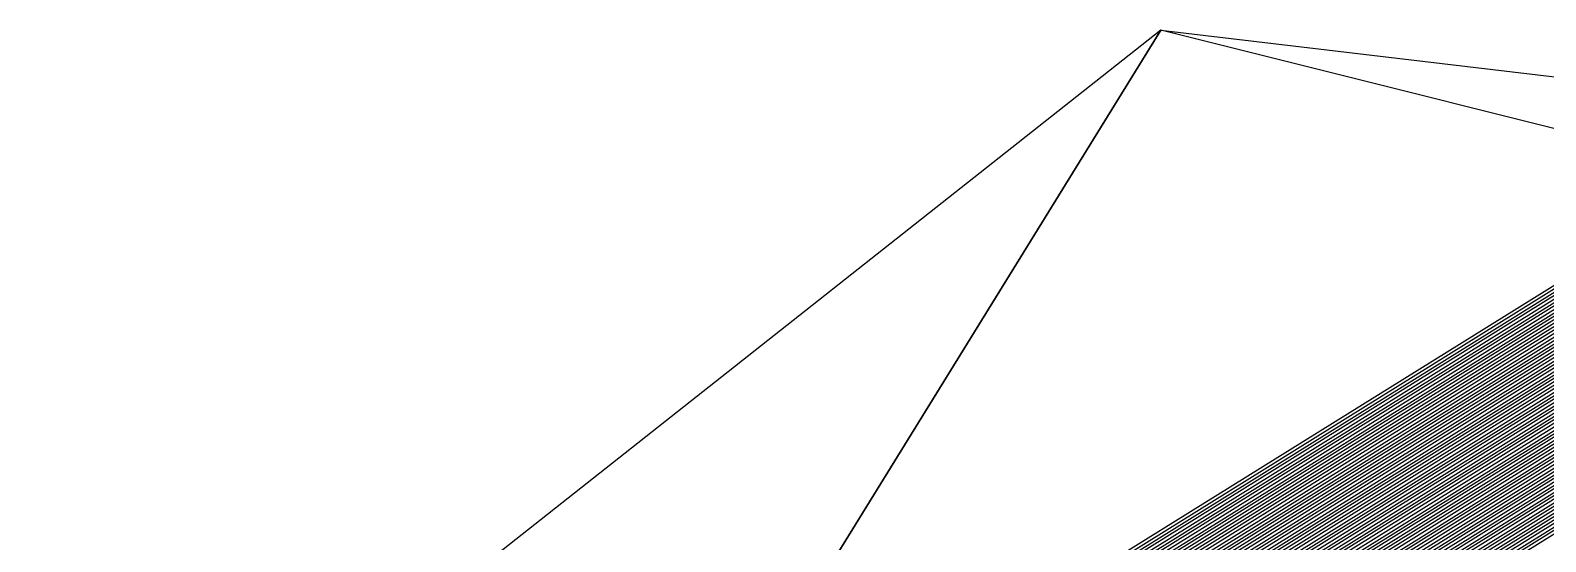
# Model space of a CAD drawing. Extents: x 7084 to 11035, y 13750 to 16729.
# Drawn here: x 8018.1 to 8401.7, y 16599.9 to 16729.4 of the extents above; entities that cross this region are included whole.
import ezdxf

# ---------------------------------------------------------------- set-up
doc = ezdxf.new("R2010")
doc.units = 0
doc.layers.add('Default', color=7, linetype='Continuous')

msp = doc.modelspace()

# ---------------------------------------------------------------- linework, layer by layer
at = {"layer": 'Default'}
for points in [[(7337.64, 15006.93), (7283.26, 15919.55), (7615.55, 16185.48), (7537.01, 15677.8), (7524.93, 15641.53), (7283.26, 15919.55), (7337.64, 15006.93), (7458.47, 15284.95), (7524.93, 15641.53), (7283.26, 15919.55), (7537.01, 15677.8), (7615.55, 16185.48), (7820.97, 16191.52), (7615.55, 16185.48), (8177.42, 16523.93), (8062.63, 16324.49), (7820.97, 16191.52), (8177.42, 16523.93), (8304.3, 16729.42), (10497.4, 16469.54)], [(8449.3, 16693.16), (8304.3, 16729.42), (7615.55, 16185.48), (8177.42, 16523.93), (8062.63, 16324.49)], [(8449.3, 16693.16), (8304.3, 16729.42), (8177.42, 16523.93), (7820.97, 16191.52)], [(7459.33, 15285.34), (7525.66, 15641.24), (7537.72, 15677.43), (7537.9, 15678.15), (7616.29, 16184.85), (7821.31, 16190.89), (7821.76, 16191.31), (8062.96, 16324.02), (8063.15, 16324.18), (8177.72, 16523.24), (8449.07, 16692.15)], [(7460.18, 15285.72), (7526.38, 15640.94), (7538.42, 15677.06), (7538.79, 15678.5), (7617.02, 16184.23), (7821.65, 16190.25), (7822.55, 16191.1), (8063.29, 16323.55), (8063.67, 16323.88), (8178.02, 16522.56), (8448.85, 16691.13)], [(8177.42, 16523.93), (8449.3, 16693.16)], [(7086.93, 14511.07), (7087.04, 14513.38), (7338.84, 15005.16), (7339.49, 15006.62), (7459.39, 15282.5), (7460.51, 15283.81), (7461.78, 15285.15), (7461.89, 15286.5), (7527.84, 15640.34), (7539.83, 15676.33), (7540.56, 15679.21), (7618.49, 16182.99), (7822.33, 16188.98), (7824.13, 16190.67), (8063.94, 16322.62), (8064.71, 16323.27), (8178.62, 16521.18), (8448.4, 16689.11)], [(8448.62, 16690.12), (8178.32, 16521.87), (8064.19, 16323.57), (8063.61, 16323.08), (7823.34, 16190.89), (7821.99, 16189.62), (7617.76, 16183.61), (7539.67, 15678.86), (7539.12, 15676.69), (7527.11, 15640.64), (7461.04, 15286.11)], [(7824.93, 16190.46), (8064.27, 16322.15), (8065.23, 16322.96), (8178.91, 16520.49), (8448.17, 16688.09)], [(7339.74, 15003.84), (7340.88, 15006.39), (7460.09, 15280.67), (7462.04, 15282.95), (7464.25, 15285.31), (7464.46, 15287.66), (7530.02, 15639.45), (7541.94, 15675.22), (7543.22, 15680.27), (7620.7, 16181.12), (7823.35, 16187.08), (7826.51, 16190.04), (8064.92, 16321.21), (8066.26, 16322.36), (8179.51, 16519.12), (8447.72, 16686.07)], [(8447.95, 16687.08), (8179.21, 16519.81), (8065.75, 16322.66), (8064.59, 16321.68), (7825.72, 16190.25), (7823.01, 16187.71), (7619.96, 16181.74), (7542.33, 15679.92), (7541.24, 15675.59), (7529.29, 15639.75), (7463.6, 15287.27)], [(7465.31, 15288.05), (7530.75, 15639.15), (7542.64, 15674.86), (7544.1, 15680.62), (7621.44, 16180.49), (7823.69, 16186.44), (7827.3, 16189.83), (8065.25, 16320.74), (8066.78, 16322.05), (8179.81, 16518.43), (8447.5, 16685.05)], [(8447.27, 16684.04), (8180.11, 16517.74), (8067.3, 16321.75), (8065.57, 16320.28), (7828.09, 16189.61), (7824.03, 16185.81), (7622.17, 16179.87)], [(8446.82, 16682.01), (8180.7, 16516.37), (8068.34, 16321.14), (8066.23, 16319.34), (7829.68, 16189.19), (7824.71, 16184.54), (7623.64, 16178.62), (7546.76, 15681.68), (7544.75, 15673.75), (7532.93, 15638.26), (7467.88, 15289.21), (7467.56, 15285.51), (7464.07, 15281.81), (7461.01, 15278.22), (7342.73, 15006.08), (7340.94, 15002.07), (7092.56, 14516.96), (7092.24, 14510.61), (7447.07, 14185.24), (7449.39, 14181.54), (7733.26, 14104.63), (7744.35, 14112.87)], [(8446.37, 16679.99), (8181.3, 16514.99), (8069.38, 16320.53), (8066.88, 16318.41), (7831.26, 16188.77), (7825.39, 16183.27), (7625.11, 16177.38), (7548.53, 15682.39), (7546.16, 15673.02), (7534.38, 15637.66), (7469.58, 15289.99), (7469.21, 15285.62), (7465.09, 15281.24), (7461.47, 15277), (7343.66, 15005.93), (7341.54, 15001.18), (7094.13, 14517.98), (7093.76, 14510.48), (7447.19, 14186.38), (7449.94, 14182.01), (7732.69, 14105.41)], [(8447.05, 16683.03), (8180.4, 16517.05), (8067.82, 16321.44), (8065.9, 16319.81), (7828.88, 16189.4), (7824.37, 16185.17), (7622.91, 16179.25), (7545.88, 15681.33), (7544.05, 15674.12), (7532.2, 15638.55), (7467.02, 15288.83)], [(8446.6, 16681), (8181, 16515.68), (8068.86, 16320.83), (8066.55, 16318.87), (7830.47, 16188.98), (7825.05, 16183.9)], [(7732.12, 14106.18), (7450.49, 14182.49), (7447.32, 14187.53), (7095.28, 14510.35), (7095.71, 14519), (7342.14, 15000.3), (7344.59, 15005.78), (7461.93, 15275.77), (7466.11, 15280.67), (7470.86, 15285.72), (7471.29, 15290.77), (7535.84, 15637.06), (7547.57, 15672.28), (7550.31, 15683.09), (7626.58, 16176.13), (7826.07, 16182), (7832.84, 16188.34), (8067.53, 16317.47), (8070.42, 16319.92), (8181.89, 16513.61), (8445.93, 16677.96)], [(8446.15, 16678.97), (8181.6, 16514.3), (8069.9, 16320.23), (8067.21, 16317.94), (7832.05, 16188.55), (7825.73, 16182.63), (7625.85, 16176.75), (7549.42, 15682.74), (7546.87, 15672.65), (7535.11, 15637.36), (7470.44, 15290.38)], [(7472.15, 15291.15), (7536.56, 15636.77), (7548.27, 15671.91), (7551.19, 15683.45), (7627.32, 16175.51), (7826.41, 16181.36), (7833.63, 16188.13), (8067.86, 16317), (8070.93, 16319.62), (8182.19, 16512.93), (8445.7, 16676.95)], [(7473, 15291.54), (7537.29, 15636.47), (7548.98, 15671.55), (7552.08, 15683.8), (7628.05, 16174.88), (7826.75, 16180.73), (7834.42, 16187.92), (8068.19, 16316.54), (8071.45, 16319.31), (8182.49, 16512.24), (8445.48, 16675.93)], [(8445.03, 16673.91), (8183.09, 16510.86), (8072.49, 16318.7), (8068.84, 16315.6), (7836.01, 16187.49), (7827.43, 16179.46), (7629.52, 16173.64), (7553.85, 15684.51), (7550.39, 15670.81), (7538.74, 15635.87), (7474.71, 15292.32)], [(8444.8, 16672.89), (8183.39, 16510.18), (8073.01, 16318.4), (8069.17, 16315.13), (7836.8, 16187.28), (7827.77, 16178.83), (7630.26, 16173.01), (7554.74, 15684.86), (7551.09, 15670.44), (7539.47, 15635.58), (7475.57, 15292.7)], [(8444.58, 16671.88), (8183.68, 16509.49), (8073.53, 16318.1), (8069.5, 16314.66), (7837.59, 16187.07), (7828.11, 16178.19), (7630.99, 16172.39), (7555.62, 15685.21), (7551.79, 15670.08), (7540.2, 15635.28), (7476.42, 15293.09)], [(8445.25, 16674.92), (8182.79, 16511.55), (8071.97, 16319.01), (8068.52, 16316.07), (7835.22, 16187.71), (7827.09, 16180.1), (7628.79, 16174.26), (7552.97, 15684.15)], [(7477.28, 15293.48), (7540.92, 15634.98), (7552.5, 15669.71), (7556.51, 15685.56), (7631.73, 16171.77), (7828.45, 16177.56), (7838.38, 16186.86), (8069.82, 16314.2), (8074.05, 16317.79), (8183.98, 16508.8), (8444.35, 16670.87)], [(8443.9, 16668.84), (8184.58, 16507.42), (8075.09, 16317.18), (8070.48, 16313.26), (7839.96, 16186.43), (7829.13, 16176.29), (7633.2, 16170.52), (7558.28, 15686.27), (7553.9, 15668.97), (7542.38, 15634.38), (7478.99, 15294.26)], [(8444.13, 16669.85), (8184.28, 16508.11)], [(7345.43, 14995.44), (7349.68, 15004.93), (7464.47, 15269.05), (7471.71, 15277.54), (7479.95, 15286.29), (7480.7, 15295.03), (7543.83, 15633.79), (7555.31, 15668.24), (7560.06, 15686.98), (7634.67, 16169.27), (7829.81, 16175.02), (7841.55, 16186.01), (8071.13, 16312.33), (8076.12, 16316.57), (8185.17, 16506.05), (8443.45, 16666.81)], [(8443.23, 16665.8), (8185.47, 16505.36), (8076.64, 16316.27), (8071.46, 16311.86), (7842.34, 16185.8), (7830.15, 16174.38), (7635.4, 16168.65), (7560.94, 15687.33), (7556.02, 15667.87), (7544.56, 15633.49), (7481.55, 15295.42), (7480.78, 15286.34), (7472.22, 15277.26)], [(7479.84, 15294.64), (7543.11, 15634.09), (7554.61, 15668.61), (7559.17, 15686.62), (7633.93, 16169.9), (7829.47, 16175.65), (7840.76, 16186.22), (8070.8, 16312.79), (8075.6, 16316.88), (8184.88, 16506.74), (8443.68, 16667.83)], [(8443, 16664.79), (8185.77, 16504.67), (8077.16, 16315.97), (8071.78, 16311.39), (7843.13, 16185.59), (7830.49, 16173.75), (7636.14, 16168.03), (7561.83, 15687.68), (7556.72, 15667.5), (7545.29, 15633.19), (7482.41, 15295.81), (7481.6, 15286.39)], [(8442.55, 16662.76), (8186.37, 16503.3), (8078.2, 16315.36), (8072.44, 16310.46), (7844.71, 16185.16), (7831.17, 16172.48), (7637.61, 16166.78), (7563.6, 15688.39), (7558.13, 15666.77), (7546.74, 15632.6), (7484.12, 15296.58), (7483.25, 15286.49), (7473.75, 15276.4), (7465.39, 15266.6), (7351.53, 15004.62), (7346.63, 14993.67), (7107.53, 14526.66), (7106.66, 14509.37), (7448.25, 14196.13), (7454.58, 14186.04), (7727.85, 14112.01)], [(7109.1, 14527.69), (7347.23, 14992.78), (7352.46, 15004.47), (7465.85, 15265.38), (7474.77, 15275.83), (7484.91, 15286.59), (7485.83, 15297.36), (7548.2, 15632), (7559.54, 15666.03), (7565.37, 15689.1), (7639.08, 16165.54), (7831.86, 16171.21), (7846.3, 16184.74), (8073.09, 16309.52), (8079.24, 16314.75), (8186.96, 16501.92), (8442.1, 16660.73)], [(8442.78, 16663.77), (8186.07, 16503.98), (8077.68, 16315.66), (8072.11, 16310.92), (7843.92, 16185.37), (7830.83, 16173.11), (7636.88, 16167.41), (7562.71, 15688.04), (7557.42, 15667.13), (7546.01, 15632.89), (7483.26, 15296.19)], [(7484.97, 15296.97), (7547.47, 15632.3), (7558.83, 15666.4), (7564.49, 15688.74), (7638.35, 16166.16), (7831.51, 16171.84), (7845.51, 16184.95), (8072.76, 16309.99), (8078.72, 16315.05), (8186.66, 16502.61), (8442.33, 16661.75)], [(7448.49, 14198.43), (7109.7, 14509.1), (7110.68, 14528.71), (7347.83, 14991.9), (7353.38, 15004.31), (7466.32, 15264.15), (7475.78, 15275.26), (7486.56, 15286.7), (7487.54, 15298.13), (7549.65, 15631.4), (7560.94, 15665.3), (7567.15, 15689.8), (7640.55, 16164.29), (7832.54, 16169.94), (7847.88, 16184.31), (8073.74, 16308.59), (8080.27, 16314.14), (8187.56, 16500.55), (8441.65, 16658.71)], [(7488.39, 15298.52), (7550.38, 15631.11), (7561.65, 15664.93), (7568.03, 15690.16), (7641.29, 16163.67), (7832.88, 16169.3), (7848.67, 16184.1), (8074.07, 16308.12), (8080.79, 16313.84), (8187.86, 16499.86), (8441.43, 16657.69)], [(8441.21, 16656.68), (8188.15, 16499.17), (8081.31, 16313.53), (8074.4, 16307.65), (7849.46, 16183.89), (7833.22, 16168.67), (7642.02, 16163.04), (7568.92, 15690.51), (7562.35, 15664.56), (7551.1, 15630.81), (7489.25, 15298.91)], [(8441.88, 16659.72), (8187.26, 16501.23), (8079.75, 16314.44), (8073.42, 16309.05), (7847.09, 16184.53), (7832.2, 16170.57), (7639.82, 16164.91), (7566.26, 15689.45)], [(8440.53, 16653.64), (8189.05, 16497.11), (8082.87, 16312.62), (8075.38, 16306.25), (7851.84, 16183.25), (7834.24, 16166.76), (7644.23, 16161.17), (7571.58, 15691.57), (7564.46, 15663.46), (7553.28, 15629.91), (7491.81, 15300.07), (7490.69, 15286.96), (7478.33, 15273.84)], [(7490.1, 15299.3), (7551.83, 15630.51), (7563.05, 15664.19), (7569.8, 15690.86), (7642.76, 16162.42), (7833.56, 16168.03), (7850.25, 16183.68), (8074.72, 16307.18), (8081.83, 16313.23), (8188.45, 16498.48), (8440.98, 16655.67)], [(7490.96, 15299.69), (7552.56, 15630.21), (7563.76, 15663.83), (7570.69, 15691.21), (7643.49, 16161.8), (7833.9, 16167.4), (7851.05, 16183.47), (8075.05, 16306.71), (8082.35, 16312.92), (8188.75, 16497.79), (8440.76, 16654.65)], [(8163.44, 14024.02), (8116.66, 14042.59), (7766.78, 14148.15), (7724.44, 14116.67), (7457.86, 14188.89), (7448.99, 14203.02), (7115.77, 14508.58), (7116.98, 14532.8), (7350.23, 14988.36), (7357.09, 15003.7), (7468.16, 15259.26), (7479.86, 15272.98), (7493.17, 15287.11), (7494.38, 15301.24), (7555.47, 15629.02), (7566.57, 15662.36), (7574.24, 15692.63), (7646.43, 16159.3), (7835.26, 16164.86), (7854.21, 16182.62), (8076.36, 16304.84), (8084.42, 16311.71), (8189.94, 16495.04), (8439.86, 16650.6)], [(7357.55, 15003.62), (7468.39, 15258.65), (7480.37, 15272.7), (7493.99, 15287.16), (7495.23, 15301.62), (7556.19, 15628.72), (7567.28, 15661.99), (7575.12, 15692.98), (7647.17, 16158.68), (7835.6, 16164.22), (7855, 16182.41), (8076.68, 16304.38), (8084.94, 16311.4), (8190.24, 16494.35), (8439.63, 16649.59)], [(7492.34, 15287.06), (7493.52, 15300.85), (7554.74, 15629.32), (7565.87, 15662.72), (7573.35, 15692.27), (7645.7, 16159.93), (7834.92, 16165.49), (7853.42, 16182.83), (8076.03, 16305.31), (8083.91, 16312.01), (8189.64, 16495.73), (8440.08, 16651.61)], [(8440.31, 16652.63), (8189.35, 16496.42), (8083.39, 16312.31), (8075.7, 16305.78), (7852.63, 16183.04), (7834.58, 16166.13), (7644.96, 16160.55), (7572.46, 15691.92), (7565.17, 15663.09), (7554.01, 15629.62), (7492.67, 15300.46)], [(8438.73, 16645.54), (8191.43, 16491.6), (8087.02, 16310.18), (8077.99, 16302.51), (7858.17, 16181.56), (7836.96, 16161.69), (7650.11, 16156.19), (7578.67, 15694.39), (7570.09, 15660.52), (7559.1, 15627.53), (7498.65, 15303.18), (7497.3, 15287.37), (7482.4, 15271.56), (7469.31, 15256.2), (7359.4, 15003.31), (7351.73, 14986.15), (7120.92, 14535.35), (7119.56, 14508.25), (7449.3, 14205.88)], [(8438.96, 16646.55), (8191.14, 16492.29), (8086.5, 16310.49), (8077.67, 16302.97), (7857.38, 16181.77), (7836.62, 16162.32), (7649.37, 16156.81), (7577.78, 15694.04), (7569.39, 15660.88), (7558.37, 15627.83), (7497.8, 15302.79)], [(7557.65, 15628.13), (7568.68, 15661.25), (7576.89, 15693.69), (7648.64, 16157.43), (7836.28, 16162.95), (7856.59, 16181.98), (8077.34, 16303.44), (8085.98, 16310.79), (8190.84, 16492.98), (8439.18, 16647.56)], [(8439.41, 16648.57), (8190.54, 16493.67), (8085.46, 16311.1), (8077.01, 16303.91), (7855.8, 16182.2), (7835.94, 16163.59), (7647.9, 16158.06)], [(7352.33, 14985.27), (7360.33, 15003.16), (7469.78, 15254.98), (7483.42, 15270.99), (7498.95, 15287.47), (7500.36, 15303.95), (7560.56, 15626.94), (7571.5, 15659.78), (7580.44, 15695.1), (7651.58, 16154.94), (7837.64, 16160.42), (7859.75, 16181.14), (8078.65, 16301.57), (8088.06, 16309.58), (8192.03, 16490.23), (8438.28, 16643.51)], [(8437.83, 16641.48), (8192.63, 16488.85), (8089.09, 16308.97), (8079.3, 16300.63), (7861.34, 16180.71), (7838.32, 16159.15), (7653.05, 16153.7), (7582.21, 15695.81), (7572.91, 15659.05), (7562.01, 15626.34), (7502.07, 15304.73), (7500.6, 15287.57), (7484.44, 15270.42)], [(8438.51, 16644.52), (8191.73, 16490.92), (8087.54, 16309.88), (8078.32, 16302.04), (7858.96, 16181.35), (7837.3, 16161.05), (7650.84, 16155.56), (7579.55, 15694.75), (7570.8, 15660.15), (7559.83, 15627.23), (7499.51, 15303.56)], [(8438.06, 16642.5), (8192.33, 16489.54), (8088.57, 16309.27), (8078.97, 16301.1), (7860.54, 16180.92), (7837.98, 16159.78), (7652.32, 16154.32), (7581.33, 15695.45), (7572.2, 15659.41), (7561.28, 15626.64), (7501.21, 15304.34)], [(8437.61, 16640.47), (8192.92, 16488.16), (8089.61, 16308.66), (8079.63, 16300.17), (7862.13, 16180.5), (7838.66, 16158.51), (7653.79, 16153.07), (7583.1, 15696.16), (7573.61, 15658.68), (7562.74, 15626.04), (7502.92, 15305.11)], [(7503.78, 15305.5), (7563.46, 15625.74), (7574.32, 15658.31), (7583.99, 15696.51), (7654.52, 16152.45), (7839, 16157.88), (7862.92, 16180.29), (8079.95, 16299.7), (8090.13, 16308.36), (8193.22, 16487.48), (8437.38, 16639.46)], [(7839.34, 16157.24), (7863.71, 16180.08), (8080.28, 16299.23), (8090.65, 16308.05), (8193.52, 16486.79), (8437.16, 16638.44)], [(7839.68, 16156.61), (7864.5, 16179.86), (8080.61, 16298.76), (8091.17, 16307.75), (8193.82, 16486.1), (8436.93, 16637.43)], [(7364.5, 15002.47), (7471.85, 15249.47), (7488, 15268.42), (7506.38, 15287.93), (7508.05, 15307.44), (7567.1, 15624.25), (7577.83, 15656.47), (7588.42, 15698.28), (7658.2, 16149.33), (7840.7, 16154.7), (7866.88, 16179.23), (8081.59, 16297.36), (8092.73, 16306.84), (8194.71, 16484.04), (8436.26, 16634.39)], [(8436.71, 16636.42), (8194.12, 16485.41), (8091.69, 16307.45), (8080.93, 16298.3), (7865.29, 16179.65), (7840.02, 16155.97), (7656.73, 16150.58), (7586.64, 15697.57), (7576.43, 15657.21), (7565.64, 15624.85), (7506.34, 15306.67), (7504.73, 15287.83)], [(8436.49, 16635.4), (8194.41, 16484.72), (8092.21, 16307.14), (8081.26, 16297.83), (7866.09, 16179.44), (7840.36, 16155.34), (7657.46, 16149.96), (7587.53, 15697.92), (7577.13, 15656.84), (7566.37, 15624.55), (7507.2, 15307.05)], [(7129.43, 14507.39), (7131.16, 14541.99), (7355.63, 14980.4), (7365.42, 15002.31), (7472.31, 15248.25), (7489.02, 15267.85), (7508.04, 15288.04), (7509.76, 15308.22), (7568.55, 15623.66), (7579.24, 15655.74), (7590.19, 15698.98), (7659.67, 16148.09), (7841.38, 16153.43), (7868.46, 16178.8), (8082.24, 16296.43), (8093.76, 16306.23), (8195.31, 16482.66), (8435.81, 16632.36)], [(8435.59, 16631.35), (8195.61, 16481.97), (8094.28, 16305.92), (8082.57, 16295.96), (7869.25, 16178.59), (7841.72, 16152.8), (7660.4, 16147.46), (7591.08, 15699.34), (7579.95, 15655.37), (7569.28, 15623.36), (7510.62, 15308.61), (7508.86, 15288.09), (7489.53, 15267.57), (7472.54, 15247.64), (7365.89, 15002.24), (7355.93, 14979.96), (7131.95, 14542.5), (7130.19, 14507.33), (7450.16, 14213.91), (7463.05, 14193.4), (7719.03, 14124.04)], [(8436.04, 16633.38), (8195.01, 16483.35), (8093.24, 16306.53), (8081.91, 16296.89), (7867.67, 16179.02), (7841.04, 16154.07), (7658.93, 16148.71), (7589.3, 15698.63), (7578.54, 15656.11), (7567.83, 15623.96), (7508.91, 15307.83)], [(8435.36, 16630.34), (8195.9, 16481.29), (8094.8, 16305.62), (8082.89, 16295.49), (7870.04, 16178.38), (7842.06, 16152.16), (7661.14, 16146.84), (7591.96, 15699.69)], [(7512.33, 15309.38), (7570.73, 15622.77), (7581.35, 15654.63), (7592.85, 15700.04), (7661.87, 16146.22), (7842.4, 16151.53), (7870.83, 16178.17), (8083.22, 16295.02), (8095.32, 16305.32), (8196.2, 16480.6), (8435.14, 16629.32)], [(8434.91, 16628.31), (8196.5, 16479.91), (8095.84, 16305.01), (8083.55, 16294.56), (7871.63, 16177.96), (7842.74, 16150.89), (7662.61, 16145.59), (7593.73, 15700.4), (7582.06, 15654.27), (7571.46, 15622.47), (7513.18, 15309.77)], [(7514.89, 15310.54), (7572.92, 15621.87), (7583.47, 15653.53), (7595.51, 15701.1), (7664.08, 16144.35), (7843.42, 16149.62), (7873.21, 16177.53), (8084.2, 16293.62), (8096.88, 16304.4), (8197.1, 16478.53), (8434.46, 16626.28)], [(7872.42, 16177.74), (8083.87, 16294.09), (8096.36, 16304.71), (8196.8, 16479.22), (8434.69, 16627.3)], [(8434.01, 16624.26), (8197.69, 16477.16), (8097.91, 16303.79), (8084.85, 16292.68), (7874.79, 16177.11), (7844.1, 16148.35), (7665.55, 16143.1), (7597.28, 15701.81), (7584.87, 15652.8), (7574.37, 15621.28), (7516.6, 15311.32), (7514.64, 15288.45), (7493.1, 15265.58), (7474.16, 15243.36), (7369.13, 15001.7), (7358.03, 14976.86), (7137.46, 14546.08), (7135.5, 14506.87), (7450.6, 14217.93), (7464.96, 14195.06), (7717.04, 14126.76), (7785.6, 14177.73)], [(8434.24, 16625.27), (8197.39, 16477.85), (8097.39, 16304.1), (8084.53, 16293.15), (7874, 16177.32), (7843.76, 16148.99), (7664.81, 16143.72), (7596.39, 15701.46), (7584.17, 15653.16), (7573.64, 15621.57), (7515.75, 15310.93)], [(7876.37, 16176.68), (8085.51, 16291.75), (8098.95, 16303.19), (8198.29, 16475.78), (8433.56, 16622.23)], [(8433.79, 16623.24), (8197.99, 16476.47)], [(7520.02, 15312.87), (7577.28, 15620.08), (7587.69, 15651.33), (7600.82, 15703.22), (7668.49, 16140.61), (7845.46, 16145.81), (7877.96, 16176.26), (8086.16, 16290.81), (8099.99, 16302.58), (8198.89, 16474.41), (8433.11, 16620.2)], [(8433.34, 16621.22), (8198.59, 16475.1), (8099.47, 16302.88), (8085.83, 16291.28), (7877.17, 16176.47), (7845.12, 16146.45), (7667.76, 16141.23), (7599.94, 15702.87), (7586.98, 15651.69), (7576.55, 15620.38)]]:
    msp.add_lwpolyline(points, dxfattribs=at)

doc.saveas('drawing.dxf')
